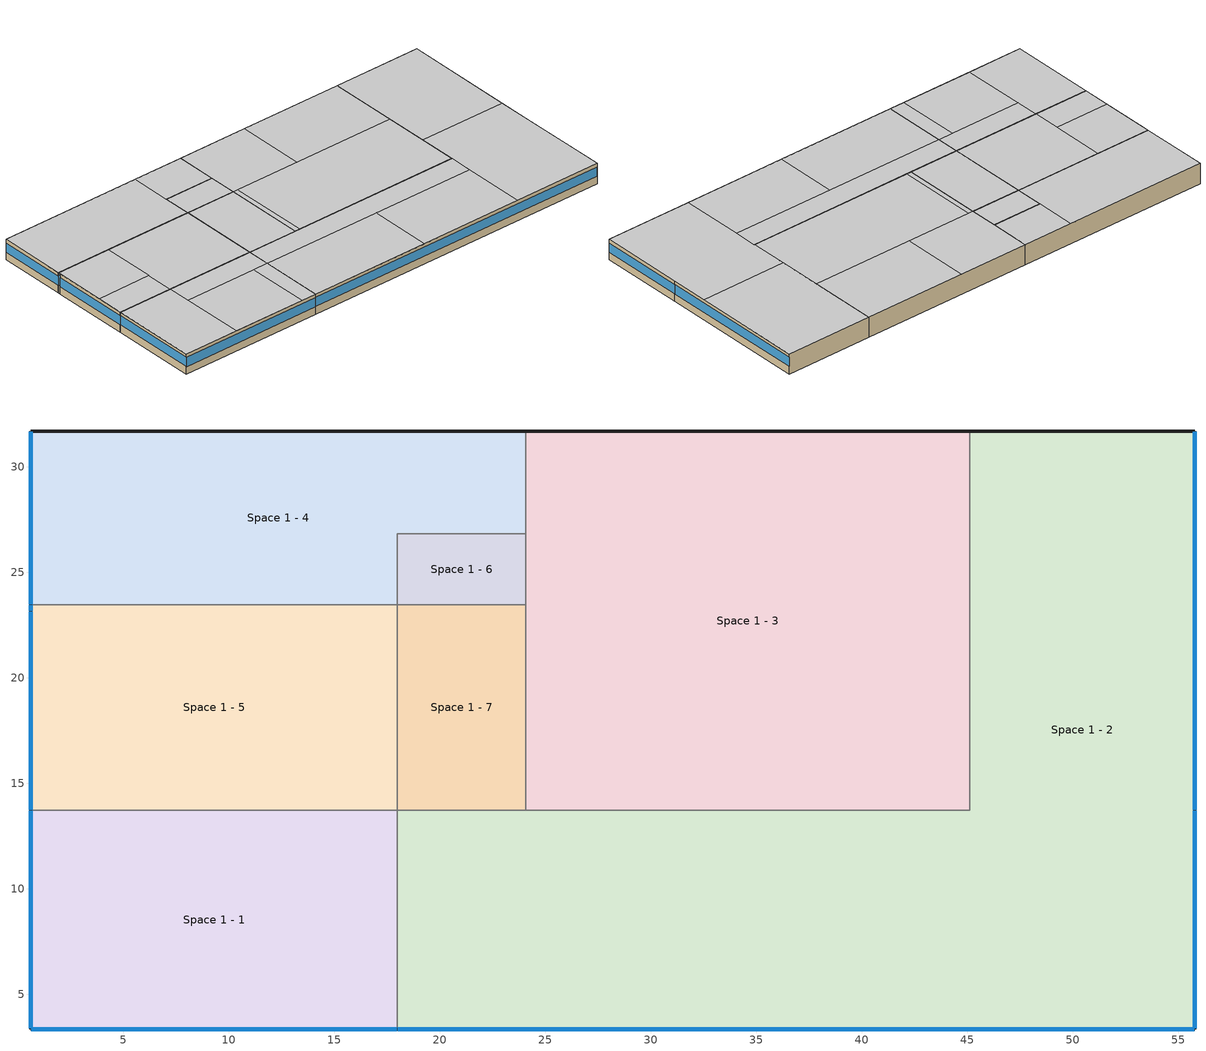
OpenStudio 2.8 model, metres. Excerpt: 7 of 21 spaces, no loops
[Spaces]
Space 1 - 7
 floor ground: 17.98,13.72 17.98,14.02 17.98,23.16 17.98,23.47 24.08,23.47 24.08,23.16 24.08,13.72 z0
 wall to Space 1 - 5: 17.98,23.47 17.98,23.16 17.98,14.02 17.98,13.72 z0:2.44
 wall to Space 1 - 6: 24.08,23.47 17.98,23.47 z0:2.44
 wall to Space 1 - 3: 24.08,13.72 24.08,23.16 24.08,23.47 z0:2.44
 wall to Space 1 - 2: 17.98,13.72 24.08,13.72 z0:2.44
 ceiling to Space 2 - 12: 24.08,13.72 24.08,23.47 17.98,23.47 17.98,13.72 z2.44
Space 1 - 6
 floor ground: 17.98,23.47 17.98,26.82 24.08,26.82 24.08,23.47 z0
 wall to Space 1 - 4: 24.08,26.82 17.98,26.82 17.98,23.47 z0:2.44
 wall to Space 1 - 3: 24.08,23.47 24.08,26.82 z0:2.44
 ceiling to Space 2 - 2: 24.08,23.47 24.08,26.82 17.98,26.82 17.98,23.47 z2.44
Space 1 - 5
 floor ground: 17.68,13.72 17.07,13.72 0.61,13.72 0.61,23.16 0.61,23.47 17.07,23.47 17.68,23.47 17.98,23.47 17.98,23.16 17.98,14.02 17.98,13.72 z0
 wall outside: 0.61,23.47 0.61,23.16 0.61,13.72 z0:2.44
 wall to Space 1 - 1: 0.61,13.72 17.07,13.72 17.68,13.72 17.98,13.72 z0:2.44
 wall to Space 1 - 4: 17.98,23.47 17.68,23.47 17.07,23.47 0.61,23.47 z0:2.44
 window: 0.61,23.14 0.61,13.74 z0.91:2.02; 0.61,23.44 0.61,23.19 z0.91:2.23
 ceiling to Space 2 - 11: 7.32,17.07 7.32,23.47 0.61,23.47 0.61,17.07 z2.44
 ceiling to Space 2 - 12: 17.98,13.72 17.98,23.47 7.32,23.47 7.32,13.72 z2.44
 ceiling to Space 2 - 10: 7.32,13.72 7.32,17.07 0.61,17.07 0.61,13.72 z2.44
Space 1 - 2
 floor ground: 17.98,3.35 17.98,13.72 24.08,13.72 45.11,13.72 45.11,31.7 55.78,31.7 55.78,13.72 55.78,3.35 z0
 wall outside: 17.98,3.35 55.78,3.35 55.78,13.72 55.78,31.7 45.11,31.7 z0:2.44
 wall to Space 1 - 1: 17.98,13.72 17.98,3.35 z0:2.44
 wall to Space 1 - 3: 45.11,31.7 45.11,13.72 24.08,13.72 z0:2.44
 window: 18.01,3.35 55.75,3.35 / 55.78,13.74 55.78,31.67 z0.91:2.01; 55.78,3.38 55.78,13.69 z0.91:2.02
 ceiling to Space 2 - 5: 55.78,18.29 55.78,31.7 45.11,31.7 45.11,18.29 z2.44
 ceiling to Space 2 - 14: 45.11,10.97 45.11,13.72 17.98,13.72 17.98,10.97 z2.44
 ceiling to Space 2 - 6: 55.78,3.35 55.78,18.29 45.11,18.29 45.11,3.35 z2.44
 ceiling to Space 2 - 7: 45.11,3.35 45.11,10.97 32.61,10.97 32.61,3.35 z2.44
 ceiling to Space 2 - 8: 32.61,3.35 32.61,10.97 17.98,10.97 17.98,3.35 z2.44
Space 1 - 4
 floor ground: 17.68,23.47 17.07,23.47 0.61,23.47 0.61,31.7 24.08,31.7 24.08,26.82 17.98,26.82 17.98,23.47 z0
 wall outside: 24.08,31.7 0.61,31.7 0.61,23.47 z0:2.44
 wall to Space 1 - 3: 24.08,26.82 24.08,31.7 z0:2.44
 window: 0.61,31.67 0.61,23.5 z0.91:2.02
 ceiling to Space 2 - 2: 24.08,26.82 24.08,31.7 17.98,31.7 17.98,26.82 z2.44
 ceiling to Space 2 - 1: 17.98,23.47 17.98,31.7 0.61,31.7 0.61,23.47 z2.44
Space 1 - 3
 floor ground: 24.08,13.72 24.08,23.16 24.08,23.47 24.08,26.82 24.08,31.7 45.11,31.7 45.11,13.72 z0
 wall outside: 45.11,31.7 24.08,31.7 z0:2.44
 ceiling to Space 2 - 13: 45.11,13.72 45.11,23.47 24.69,23.47 24.69,13.72 z2.44
 ceiling to Space 2 - 3: 32.61,23.47 32.61,31.7 24.08,31.7 24.08,23.47 z2.44
 ceiling to Space 2 - 4: 45.11,23.47 45.11,31.7 32.61,31.7 32.61,23.47 z2.44
 ceiling to Space 2 - 12: 24.69,13.72 24.69,23.47 24.08,23.47 24.08,13.72 z2.44
Space 1 - 1
 floor ground: 0.61,3.35 0.61,13.72 17.07,13.72 17.68,13.72 17.98,13.72 17.98,3.35 z0
 wall outside: 0.61,13.72 0.61,3.35 17.98,3.35 z0:2.44
 window: 0.61,13.69 0.61,3.38 z0.91:2.02; 0.64,3.35 17.96,3.35 z0.91:2.01
 ceiling to Space 2 - 8: 17.98,3.35 17.98,10.97 16.15,10.97 16.15,3.35 z2.44
 ceiling to Space 2 - 10: 7.32,3.35 7.32,13.72 0.61,13.72 0.61,3.35 z2.44
 ceiling to Space 2 - 14: 17.98,10.97 17.98,13.72 7.32,13.72 7.32,10.97 z2.44
 ceiling to Space 2 - 9: 16.15,3.35 16.15,10.97 7.32,10.97 7.32,3.35 z2.44
[Schedule:Ruleset]
Name | Default Day Schedule | Summer Design Day Schedule | Winter Design Day Schedule
SchoolSecondary BLDG_LIGHT_CORRIDOR_SCH | SchoolSecondary BLDG_LIGHT_CORRIDOR_SCH Default | SchoolSecondary BLDG_LIGHT_CORRIDOR_SCH Summer Design Day | SchoolSecondary BLDG_LIGHT_CORRIDOR_SCH Winter Design Day
SchoolSecondary BLDG_LIGHT_SCH | SchoolSecondary BLDG_LIGHT_SCH Default | SchoolSecondary BLDG_LIGHT_SCH Summer Design Day | SchoolSecondary BLDG_LIGHT_SCH Winter Design Day
SchoolSecondary BLDG_OCC_SCH_Extend | SchoolSecondary BLDG_OCC_SCH_Extend Default | SchoolSecondary BLDG_OCC_SCH_Extend Summer Design Day 3 | SchoolSecondary BLDG_OCC_SCH_Extend Winter Design Day
[Schedule:Day]
SchoolSecondary BLDG_OCC_SCH_Offices Wkdy|SmrDsn Day 2; SchoolSecondary BLDG_OCC_SCH_Offices Wkdy|SmrDsn Day: 8, 0, 0, 17, 0, 0.95, 21, 0, 0.15, 24, 0, 0
SchoolSecondary BLDG_OCC_SCH_Offices Wknd Day 1; SchoolSecondary BLDG_OCC_SCH_Offices Wknd Day; SchoolSecondary BLDG_OCC_SCH Wknd Day 1; SchoolSecondary BLDG_OCC_SCH Wknd Day; SchoolSecondary BLDG_LIGHT_CORRIDOR_SCH Winter Design Day; SchoolSecondary BLDG_OCC_SCH_Auditorium Wknd Day 1; SchoolSecondary BLDG_OCC_SCH_Auditorium Wknd Day; SchoolSecondary BLDG_LIGHT_SCH Winter Design Day; SchoolSecondary BLDG_OCC_SCH_Extend Default; SchoolSecondary BLDG_OCC_SCH_Extend Winter Design Day; SchoolSecondary BLDG_OCC_SCH_Extend Wknd Day 1; SchoolSecondary BLDG_OCC_SCH_Extend Wknd Day: 24, 0, 0
SchoolSecondary BLDG_OCC_SCH_Offices Wkdy|SmrDsn Day 1: 8, 0, 0, 17, 0, 0.5, 21, 0, 0.15, 24, 0, 0
SchoolSecondary BLDG_LIGHT_OFFICE_SCH Wkdy Day 2; SchoolSecondary BLDG_LIGHT_OFFICE_SCH Wkdy Day; SchoolSecondary BLDG_LIGHT_BATH_SCH Wkdy Day 2; SchoolSecondary BLDG_LIGHT_BATH_SCH Wkdy Day; SchoolSecondary BLDG_LIGHT_LIBRARY_SCH Wkdy Day 2; SchoolSecondary BLDG_LIGHT_LIBRARY_SCH Wkdy Day; SchoolSecondary BLDG_LIGHT_CLASSROOM_SCH Wkdy Day 2; SchoolSecondary BLDG_LIGHT_CLASSROOM_SCH Wkdy Day; SchoolSecondary BLDG_LIGHT_CORRIDOR_SCH Wkdy Day 2; SchoolSecondary BLDG_LIGHT_CORRIDOR_SCH Wkdy Day; SchoolSecondary BLDG_LIGHT_SCH Wkdy Day 2; SchoolSecondary BLDG_LIGHT_SCH Wkdy Day: 7, 0, 0.1773, 21, 0, 0.9, 24, 0, 0.1773
SchoolSecondary BLDG_LIGHT_OFFICE_SCH Wknd Day 1; SchoolSecondary BLDG_LIGHT_OFFICE_SCH Wknd Day; SchoolSecondary BLDG_LIGHT_BATH_SCH Wknd Day 1; SchoolSecondary BLDG_LIGHT_BATH_SCH Wknd Day; SchoolSecondary BLDG_LIGHT_LIBRARY_SCH Wknd Day 1; SchoolSecondary BLDG_LIGHT_LIBRARY_SCH Wknd Day; SchoolSecondary BLDG_LIGHT_CLASSROOM_SCH Wknd Day 1; SchoolSecondary BLDG_LIGHT_CLASSROOM_SCH Wknd Day; SchoolSecondary BLDG_LIGHT_CORRIDOR_SCH Default; SchoolSecondary BLDG_LIGHT_CORRIDOR_SCH Wknd Day 1; SchoolSecondary BLDG_LIGHT_CORRIDOR_SCH Wknd Day; SchoolSecondary BLDG_LIGHT_SCH Default; SchoolSecondary BLDG_LIGHT_SCH Wknd Day 1; SchoolSecondary BLDG_LIGHT_SCH Wknd Day: 24, 0, 0.1773
SchoolSecondary BLDG_LIGHT_OFFICE_SCH Wkdy Day 1; SchoolSecondary BLDG_LIGHT_BATH_SCH Wkdy Day 1; SchoolSecondary BLDG_LIGHT_LIBRARY_SCH Wkdy Day 1; SchoolSecondary BLDG_LIGHT_CLASSROOM_SCH Wkdy Day 1; SchoolSecondary BLDG_LIGHT_CORRIDOR_SCH Wkdy Day 1; SchoolSecondary BLDG_LIGHT_SCH Wkdy Day 1: 8, 0, 0.1773, 20, 0, 0.5, 24, 0, 0.1773
SchoolSecondary BLDG_EQUIP_SCH_2013 Wkdy Day 2; SchoolSecondary BLDG_EQUIP_SCH_2013 Wkdy Day: 8, 0, 0.295624, 17, 0, 0.90367, 21, 0, 0.332931, 24, 0, 0.295624
SchoolSecondary BLDG_EQUIP_SCH_2013 Default|Wknd Day 2; SchoolSecondary BLDG_EQUIP_SCH_2013 Default|Wknd Day: 24, 0, 0.295624
SchoolSecondary BLDG_EQUIP_SCH_2013 Wkdy Day 1: 8, 0, 0.21116, 17, 0, 0.475616, 21, 0, 0.237808, 24, 0, 0.21116
SchoolSecondary BLDG_EQUIP_SCH_2013 Default|Wknd Day 1: 24, 0, 0.21116
SchoolSecondary INFIL_SCH_PNNL SmrDsn|Wkdy Day: 7, 0, 1, 21, 0, 0.25, 24, 0, 1
Clothing Schedule Summer Clothes: 24, 0, 0.5
SchoolSecondary BLDG_OCC_SCH Wkdy|SmrDsn Day 2; SchoolSecondary BLDG_OCC_SCH Wkdy|SmrDsn Day: 8, 0, 0, 16, 0, 0.95, 21, 0, 0.15, 24, 0, 0
SchoolSecondary BLDG_OCC_SCH Wkdy|SmrDsn Day 1: 8, 0, 0, 21, 0, 0.15, 24, 0, 0
SchoolSecondary BLDG_LIGHT_CORRIDOR_SCH Summer Design Day; SchoolSecondary BLDG_LIGHT_SCH Summer Design Day: 24, 0, 1
SchoolSecondary BLDG_OCC_SCH_Auditorium Wkdy|SmrDsn Day 2; SchoolSecondary BLDG_OCC_SCH_Auditorium Wkdy|SmrDsn Day: 8, 0, 0, 15, 0, 0.25, 20, 0, 0.95, 24, 0, 0
SchoolSecondary BLDG_OCC_SCH_Auditorium Wkdy|SmrDsn Day 1: 8, 0, 0, 17, 0, 0.15, 19, 0, 0.35, 24, 0, 0
SchoolSecondary BLDG_OCC_SCH_Extend Summer Design Day 3; SchoolSecondary BLDG_OCC_SCH_Extend Wkdy|SmrDsn Day 2; SchoolSecondary BLDG_OCC_SCH_Extend Wkdy|SmrDsn Day: 8, 0, 0, 21, 0, 0.95, 24, 0, 0
SchoolSecondary BLDG_OCC_SCH_Extend Wkdy|SmrDsn Day 1: 8, 0, 0, 21, 0, 0.5, 24, 0, 0
SchoolSecondary HTGSETP_SCH_YES_OPTIMUM Wkdy Day; SchoolSecondary HTGSETP_SCH_YES_OPTIMUM Wkdy Day 1; SchoolSecondary HTGSETP_SCH_YES_OPTIMUM Wkdy Day 2; SchoolSecondary HTGSETP_SCH_YES_OPTIMUM Wkdy Day 3; SchoolSecondary HTGSETP_SCH_YES_OPTIMUM Wkdy Day 4; SchoolSecondary HTGSETP_SCH_YES_OPTIMUM Wkdy Day 5; SchoolSecondary HTGSETP_SCH_YES_OPTIMUM Wkdy Day 6; SchoolSecondary HTGSETP_SCH_YES_OPTIMUM Wkdy Day 7: 6, 0, 15.6, 7, 0, 17.8, 8, 0, 20, 21, 0, 21, 24, 0, 15.6
SchoolSecondary CLGSETP_SCH_Setback Default|WntrDsn|Wkdy Day; SchoolSecondary CLGSETP_SCH_Setback Default|WntrDsn|Wkdy Day 1; SchoolSecondary CLGSETP_SCH_Setback Default|WntrDsn|Wkdy Day 2; SchoolSecondary CLGSETP_SCH_Setback Default|WntrDsn|Wkdy Day 3; SchoolSecondary CLGSETP_SCH_Setback Default|WntrDsn|Wkdy Day 4; SchoolSecondary CLGSETP_SCH_Setback Default|WntrDsn|Wkdy Day 5; SchoolSecondary CLGSETP_SCH_Setback Default|WntrDsn|Wkdy Day 6; SchoolSecondary CLGSETP_SCH_Setback Default|WntrDsn|Wkdy Day 7: 24, 0, 29.44
[Schedule:Rule] Date Specification Type=DateRange; Start Day=1
Name | Schedule Ruleset | Rule Order | Day Schedule | Apply Monday | Apply Tuesday | Apply Wednesday | Apply Thursday | Apply Friday | Start Month | End Month | End Day | Apply Sunday | Apply Saturday
Schedule Rule 332 | SchoolSecondary BLDG_LIGHT_CORRIDOR_SCH | 0 | SchoolSecondary BLDG_LIGHT_CORRIDOR_SCH Wkdy Day 2 | Yes | Yes | Yes | Yes | Yes | 9 | 12 | 31
Schedule Rule 331 | SchoolSecondary BLDG_LIGHT_CORRIDOR_SCH | 1 | SchoolSecondary BLDG_LIGHT_CORRIDOR_SCH Wknd Day 1 |  |  |  |  |  | 7 | 9 | 1 | Yes | Yes
Schedule Rule 330 | SchoolSecondary BLDG_LIGHT_CORRIDOR_SCH | 2 | SchoolSecondary BLDG_LIGHT_CORRIDOR_SCH Wkdy Day 1 | Yes | Yes | Yes | Yes | Yes | 7 | 9 | 1
Schedule Rule 329 | SchoolSecondary BLDG_LIGHT_CORRIDOR_SCH | 3 | SchoolSecondary BLDG_LIGHT_CORRIDOR_SCH Wknd Day |  |  |  |  |  | 1 | 6 | 30 | Yes | Yes
Schedule Rule 328 | SchoolSecondary BLDG_LIGHT_CORRIDOR_SCH | 4 | SchoolSecondary BLDG_LIGHT_CORRIDOR_SCH Wkdy Day | Yes | Yes | Yes | Yes | Yes | 1 | 6 | 30
Schedule Rule 293 | SchoolSecondary BLDG_LIGHT_SCH | 0 | SchoolSecondary BLDG_LIGHT_SCH Wkdy Day 2 | Yes | Yes | Yes | Yes | Yes | 9 | 12 | 31
Schedule Rule 292 | SchoolSecondary BLDG_LIGHT_SCH | 1 | SchoolSecondary BLDG_LIGHT_SCH Wknd Day 1 |  |  |  |  |  | 7 | 9 | 1 | Yes | Yes
Schedule Rule 291 | SchoolSecondary BLDG_LIGHT_SCH | 2 | SchoolSecondary BLDG_LIGHT_SCH Wkdy Day 1 | Yes | Yes | Yes | Yes | Yes | 7 | 9 | 1
Schedule Rule 290 | SchoolSecondary BLDG_LIGHT_SCH | 3 | SchoolSecondary BLDG_LIGHT_SCH Wknd Day |  |  |  |  |  | 1 | 6 | 30 | Yes | Yes
Schedule Rule 289 | SchoolSecondary BLDG_LIGHT_SCH | 4 | SchoolSecondary BLDG_LIGHT_SCH Wkdy Day | Yes | Yes | Yes | Yes | Yes | 1 | 6 | 30
Schedule Rule 327 | SchoolSecondary BLDG_OCC_SCH_Extend | 0 | SchoolSecondary BLDG_OCC_SCH_Extend Wkdy|SmrDsn Day 2 | Yes | Yes | Yes | Yes | Yes | 9 | 12 | 31
Schedule Rule 326 | SchoolSecondary BLDG_OCC_SCH_Extend | 1 | SchoolSecondary BLDG_OCC_SCH_Extend Wknd Day 1 |  |  |  |  |  | 7 | 9 | 1 | Yes | Yes
Schedule Rule 325 | SchoolSecondary BLDG_OCC_SCH_Extend | 2 | SchoolSecondary BLDG_OCC_SCH_Extend Wkdy|SmrDsn Day 1 | Yes | Yes | Yes | Yes | Yes | 7 | 9 | 1
Schedule Rule 324 | SchoolSecondary BLDG_OCC_SCH_Extend | 3 | SchoolSecondary BLDG_OCC_SCH_Extend Wknd Day |  |  |  |  |  | 1 | 6 | 30 | Yes | Yes
Schedule Rule 323 | SchoolSecondary BLDG_OCC_SCH_Extend | 4 | SchoolSecondary BLDG_OCC_SCH_Extend Wkdy|SmrDsn Day | Yes | Yes | Yes | Yes | Yes | 1 | 6 | 30
